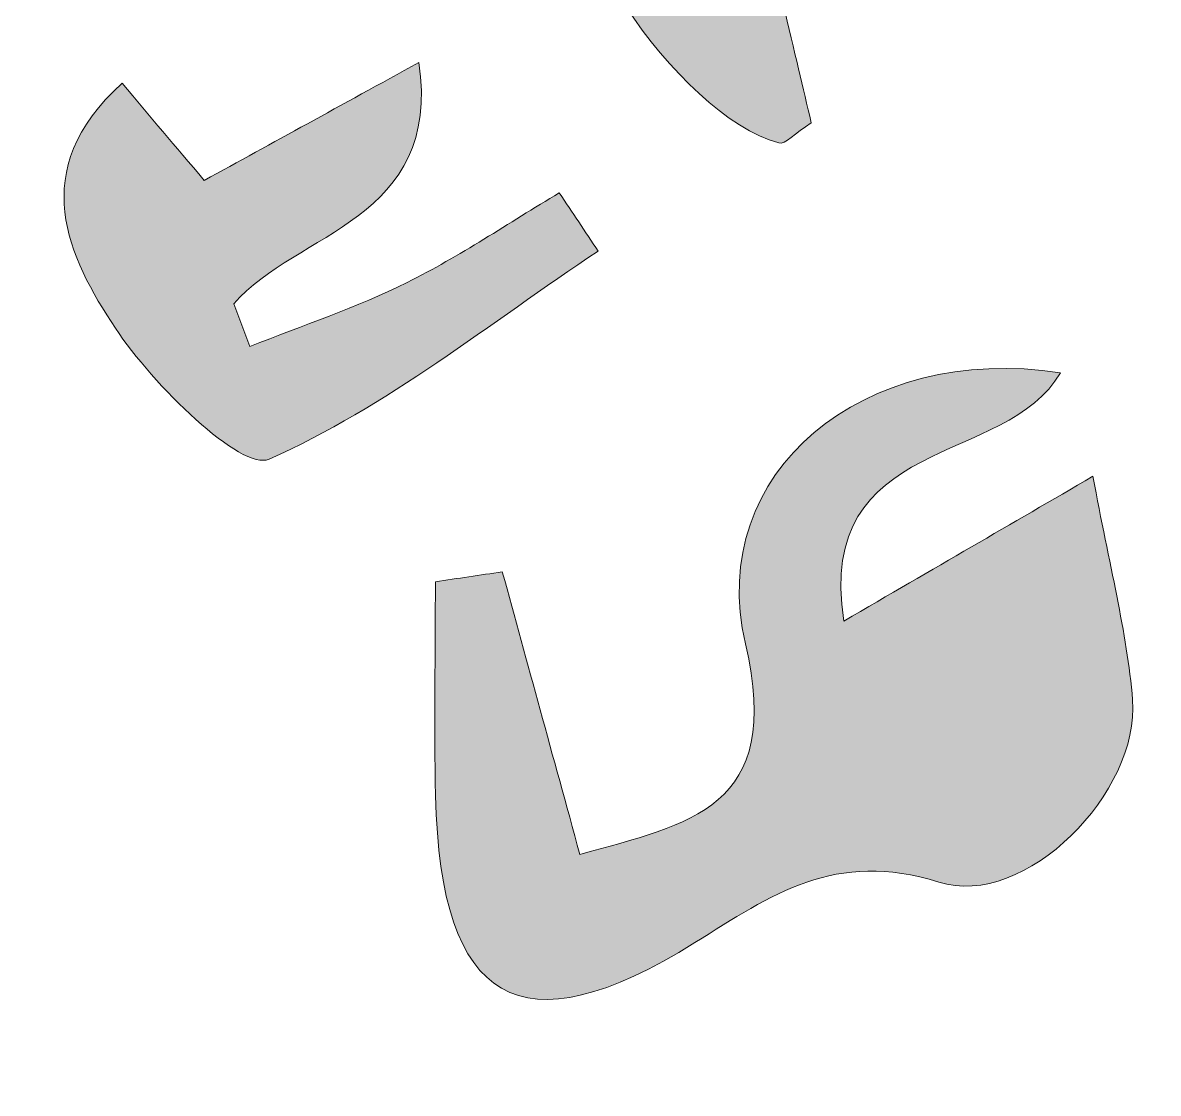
# Model space of a CAD drawing. Header units: inches. Extents: x 131 to 633, y -366 to -24.
# Drawn here: x 153.17 to 172.06, y -334.6 to -316.79 of the extents above; entities that cross this region are included whole.
import ezdxf

# ---------------------------------------------------------------- set-up
doc = ezdxf.new("R2010")
doc.units = ezdxf.units.IN
doc.header["$MEASUREMENT"] = 0
doc.layers.add('Layer 1', color=7, linetype='Continuous')

# ---------------------------------------------------------------- blocks, each defined once
blk = doc.blocks.new('block 3')
at = {"layer": 'Layer 1', "true_color": 0xffffff}
h = blk.add_hatch(color=7, dxfattribs=at)
h.dxf.hatch_style = 2
edge = h.paths.add_edge_path()
edge.add_spline(control_points=[(165.817, -316.463), (166.01, -317.279), (166.154, -317.888), (166.287, -318.45), (166.014, -318.627), (165.85, -318.817), (165.747, -318.788), (164.061, -318.316), (161.763, -314.956), (162.375, -313.482), (162.789, -312.485), (163.825, -311.118), (164.645, -311.074), (165.7, -311.018), (167.337, -311.886), (167.746, -312.796), (168.08, -313.54), (167.002, -314.937), (166.504, -316.023), (166.418, -316.209), (166.102, -316.289), (165.817, -316.463)], knot_values=[0, 0, 0, 0, 1, 1, 1, 2, 2, 2, 3, 3, 3, 4, 4, 4, 5, 5, 5, 6, 6, 6, 7, 7, 7, 7], degree=3, periodic=1)
h = blk.add_hatch(color=7, dxfattribs=at)
h.dxf.hatch_style = 2
edge = h.paths.add_edge_path()
edge.add_spline(control_points=[(154.825, -317.793), (155.307, -318.365), (155.7, -318.829), (156.191, -319.411), (157.328, -318.786), (158.447, -318.172), (159.764, -317.448), (160.14, -320.084), (157.732, -320.258), (156.684, -321.463), (156.773, -321.7), (156.863, -321.937), (156.953, -322.174), (157.827, -321.824), (158.727, -321.526), (159.567, -321.108), (160.441, -320.672), (161.256, -320.119), (162.097, -319.617), (162.313, -319.94), (162.528, -320.262), (162.743, -320.585), (160.94, -321.787), (159.224, -323.184), (157.271, -324.047), (156.807, -324.252), (155.337, -322.808), (154.714, -321.868), (153.939, -320.697), (153.214, -319.25), (154.825, -317.793)], knot_values=[0, 0, 0, 0, 1, 1, 1, 2, 2, 2, 3, 3, 3, 4, 4, 4, 5, 5, 5, 6, 6, 6, 7, 7, 7, 8, 8, 8, 9, 9, 9, 10, 10, 10, 10], degree=3, periodic=1)
h = blk.add_hatch(color=7, dxfattribs=at)
h.dxf.hatch_style = 2
edge = h.paths.add_edge_path()
edge.add_spline(control_points=[(161.15, -325.922), (161.567, -327.44), (161.983, -328.959), (162.44, -330.622), (164.257, -330.114), (165.837, -329.868), (165.194, -327.118), (164.526, -324.262), (167.159, -322.11), (170.432, -322.609), (169.535, -324.183), (166.351, -323.625), (166.828, -326.742), (168.338, -325.864), (169.604, -325.128), (170.973, -324.333), (171.244, -325.811), (171.538, -326.922), (171.632, -328.049), (171.759, -329.577), (169.849, -331.54), (168.408, -331.084), (166.689, -330.539), (165.624, -331.295), (164.354, -332.089), (161.456, -333.902), (160.116, -333.118), (160.04, -329.644), (160.014, -328.459), (160.036, -327.272), (160.036, -326.086), (160.407, -326.031), (160.778, -325.977), (161.15, -325.922)], knot_values=[0, 0, 0, 0, 1, 1, 1, 2, 2, 2, 3, 3, 3, 4, 4, 4, 5, 5, 5, 6, 6, 6, 7, 7, 7, 8, 8, 8, 9, 9, 9, 10, 10, 10, 11, 11, 11, 11], degree=3, periodic=1)
at = {"layer": 'Layer 1', "lineweight": 0}
for points, knots in [([(130.614, -23.801), (298.166, -23.801), (465.718, -23.801), (633.325, -23.801), (633.325, -137.677), (633.325, -251.57), (633.325, -365.544), (465.792, -365.544), (298.203, -365.544), (130.614, -365.544), (130.614, -251.68), (130.614, -137.75), (130.614, -23.801)], [0, 0, 0, 0, 1, 1, 1, 2, 2, 2, 3, 3, 3, 4, 4, 4, 4]), ([(165.817, -316.463), (166.102, -316.289), (166.418, -316.209), (166.504, -316.023), (167.002, -314.937), (168.08, -313.54), (167.746, -312.796), (167.337, -311.886), (165.7, -311.018), (164.645, -311.074), (163.825, -311.118), (162.789, -312.485), (162.375, -313.482), (161.763, -314.956), (164.061, -318.316), (165.747, -318.788), (165.85, -318.817), (166.014, -318.627), (166.287, -318.45), (166.154, -317.888), (166.01, -317.279), (165.817, -316.463)], [0, 0, 0, 0, 1, 1, 1, 2, 2, 2, 3, 3, 3, 4, 4, 4, 5, 5, 5, 6, 6, 6, 7, 7, 7, 7]), ([(165.817, -316.463), (166.01, -317.279), (166.154, -317.888), (166.287, -318.45), (166.014, -318.627), (165.85, -318.817), (165.747, -318.788), (164.061, -318.316), (161.763, -314.956), (162.375, -313.482), (162.789, -312.485), (163.825, -311.118), (164.645, -311.074), (165.7, -311.018), (167.337, -311.886), (167.746, -312.796), (168.08, -313.54), (167.002, -314.937), (166.504, -316.023), (166.418, -316.209), (166.102, -316.289), (165.817, -316.463)], [0, 0, 0, 0, 1, 1, 1, 2, 2, 2, 3, 3, 3, 4, 4, 4, 5, 5, 5, 6, 6, 6, 7, 7, 7, 7]), ([(154.825, -317.793), (153.214, -319.25), (153.939, -320.697), (154.714, -321.868), (155.337, -322.808), (156.807, -324.252), (157.271, -324.047), (159.224, -323.184), (160.94, -321.787), (162.743, -320.585), (162.528, -320.262), (162.313, -319.94), (162.097, -319.617), (161.256, -320.119), (160.441, -320.672), (159.567, -321.108), (158.727, -321.526), (157.827, -321.824), (156.953, -322.174), (156.863, -321.937), (156.773, -321.7), (156.684, -321.463), (157.732, -320.258), (160.14, -320.084), (159.764, -317.448), (158.447, -318.172), (157.328, -318.786), (156.191, -319.411), (155.7, -318.829), (155.307, -318.365), (154.825, -317.793)], [0, 0, 0, 0, 1, 1, 1, 2, 2, 2, 3, 3, 3, 4, 4, 4, 5, 5, 5, 6, 6, 6, 7, 7, 7, 8, 8, 8, 9, 9, 9, 10, 10, 10, 10]), ([(154.825, -317.793), (155.307, -318.365), (155.7, -318.829), (156.191, -319.411), (157.328, -318.786), (158.447, -318.172), (159.764, -317.448), (160.14, -320.084), (157.732, -320.258), (156.684, -321.463), (156.773, -321.7), (156.863, -321.937), (156.953, -322.174), (157.827, -321.824), (158.727, -321.526), (159.567, -321.108), (160.441, -320.672), (161.256, -320.119), (162.097, -319.617), (162.313, -319.94), (162.528, -320.262), (162.743, -320.585), (160.94, -321.787), (159.224, -323.184), (157.271, -324.047), (156.807, -324.252), (155.337, -322.808), (154.714, -321.868), (153.939, -320.697), (153.214, -319.25), (154.825, -317.793)], [0, 0, 0, 0, 1, 1, 1, 2, 2, 2, 3, 3, 3, 4, 4, 4, 5, 5, 5, 6, 6, 6, 7, 7, 7, 8, 8, 8, 9, 9, 9, 10, 10, 10, 10]), ([(161.15, -325.922), (160.778, -325.977), (160.407, -326.031), (160.036, -326.086), (160.036, -327.272), (160.014, -328.459), (160.04, -329.644), (160.116, -333.118), (161.456, -333.902), (164.354, -332.089), (165.624, -331.295), (166.689, -330.539), (168.408, -331.084), (169.849, -331.54), (171.759, -329.577), (171.632, -328.049), (171.538, -326.922), (171.244, -325.811), (170.973, -324.333), (169.604, -325.128), (168.338, -325.864), (166.828, -326.742), (166.351, -323.625), (169.535, -324.183), (170.432, -322.609), (167.159, -322.11), (164.526, -324.262), (165.194, -327.118), (165.837, -329.868), (164.257, -330.114), (162.44, -330.622), (161.983, -328.959), (161.567, -327.44), (161.15, -325.922)], [0, 0, 0, 0, 1, 1, 1, 2, 2, 2, 3, 3, 3, 4, 4, 4, 5, 5, 5, 6, 6, 6, 7, 7, 7, 8, 8, 8, 9, 9, 9, 10, 10, 10, 11, 11, 11, 11]), ([(161.15, -325.922), (161.567, -327.44), (161.983, -328.959), (162.44, -330.622), (164.257, -330.114), (165.837, -329.868), (165.194, -327.118), (164.526, -324.262), (167.159, -322.11), (170.432, -322.609), (169.535, -324.183), (166.351, -323.625), (166.828, -326.742), (168.338, -325.864), (169.604, -325.128), (170.973, -324.333), (171.244, -325.811), (171.538, -326.922), (171.632, -328.049), (171.759, -329.577), (169.849, -331.54), (168.408, -331.084), (166.689, -330.539), (165.624, -331.295), (164.354, -332.089), (161.456, -333.902), (160.116, -333.118), (160.04, -329.644), (160.014, -328.459), (160.036, -327.272), (160.036, -326.086), (160.407, -326.031), (160.778, -325.977), (161.15, -325.922)], [0, 0, 0, 0, 1, 1, 1, 2, 2, 2, 3, 3, 3, 4, 4, 4, 5, 5, 5, 6, 6, 6, 7, 7, 7, 8, 8, 8, 9, 9, 9, 10, 10, 10, 11, 11, 11, 11])]:
    blk.add_open_spline(points, degree=3, knots=knots, dxfattribs=at)
blk = doc.blocks.new('block 2')
at = {"layer": 'Layer 1'}
blk.add_blockref('block 3', (0, 0), dxfattribs=at)

msp = doc.modelspace()

# ---------------------------------------------------------------- block references
at = {"layer": 'Layer 1'}
msp.add_blockref('block 2', (0, 0), dxfattribs=at)

doc.saveas('drawing.dxf')
